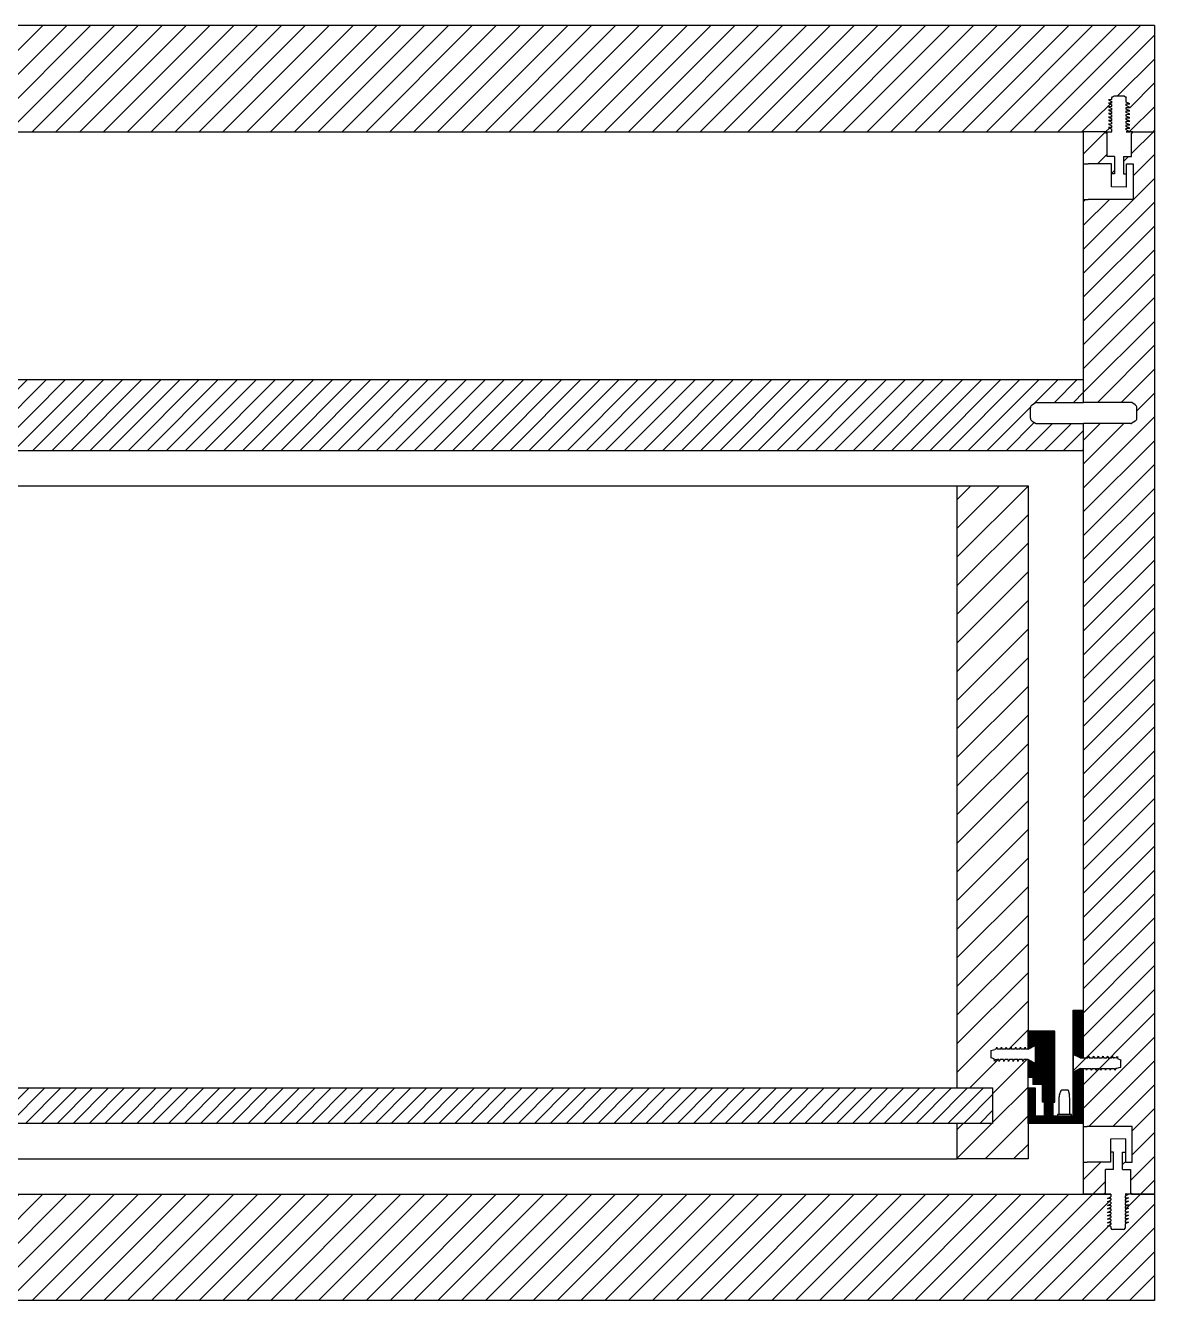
# Model space of a CAD drawing. Header units: millimetres. Extents: x 162 to 1697, y -125 to 545.
# Drawn here: x 401.35 to 433.23, y -125.15 to -89.15 of the extents above; entities that cross this region are included whole.
import ezdxf

# ---------------------------------------------------------------- set-up
doc = ezdxf.new("R2010")
doc.units = ezdxf.units.MM
doc.layers.get('0').update_dxf_attribs({"color": 255})
for name, color, linetype in [("costruzione sez cc'", 161, 'Continuous'), ('GIUNZIONI', 2, 'Continuous'), ('VITI', 2, 'Continuous')]:
    doc.layers.add(name, color=color, linetype=linetype)

msp = doc.modelspace()

# ---------------------------------------------------------------- hatches: boundary and pattern name
at = {"transparency": 33554687}
h = msp.add_hatch(dxfattribs=at)
h.set_pattern_fill('ANSI31', color=8, scale=0.15)
h.paths.add_polyline_path([(433.225, -92.151), (432.605, -92.151), (432.605, -92.181), (432.575, -92.851), (432.35, -92.851), (432.35, -93.337), (432.434, -93.337), (432.435, -93.057), (432.625, -93.057), (432.625, -93.939), (432.625, -94.065), (431.822, -94.065), (431.351, -94.065), (431.225, -94.065), (431.225, -99.792), (432.576, -99.792), (432.725, -99.892), (432.725, -100.292), (432.575, -100.392), (431.225, -100.392), (431.225, -116.951), (430.925, -116.951), (430.925, -119.951), (430.88, -119.951), (430.835, -119.951), (430.102, -119.951), (429.855, -119.951), (429.855, -119.151), (429.655, -119.151), (429.655, -120.151), (430.102, -120.151), (430.877, -120.151), (431.225, -120.151), (431.225, -120.151), (431.321, -120.238), (431.792, -120.238), (432.595, -120.238), (432.595, -120.364), (432.595, -121.246), (432.32, -121.246), (432.32, -121.451), (432.545, -121.451), (432.545, -122.121), (432.575, -122.121), (433.225, -122.151)])
edge = h.paths.add_edge_path(flags=16)
edge.add_line((432.044, -118.251), (432.05, -118.301))
edge.add_line((432.05, -118.301), (432.125, -118.301))
edge.add_line((432.125, -118.301), (432.148, -118.31))
edge.add_line((432.148, -118.31), (432.176, -118.26))
edge.add_line((432.176, -118.26), (432.18, -118.322))
edge.add_line((432.18, -118.322), (432.274, -118.357))
edge.add_line((432.274, -118.357), (432.274, -118.56))
edge.add_line((432.274, -118.56), (432.132, -118.596))
edge.add_line((432.132, -118.596), (432.131, -118.597))
edge.add_arc((432.089, -118.401), 0.2, 282.2639, 290.556)
edge.add_line((432.159, -118.589), (432.269, -118.561))
edge.add_spline(control_points=[(432.269, -118.561), (432.272, -118.56), (432.274, -118.558), (432.274, -118.556)], knot_values=[0, 0, 0, 0, 0.006886, 0.006886, 0.006886, 0.006886], degree=3, periodic=0)
edge.add_line((432.274, -118.556), (432.274, -118.37))
edge.add_spline(control_points=[(432.274, -118.37), (432.274, -118.363), (432.268, -118.355), (432.261, -118.353)], knot_values=[0, 0, 0, 0, 0.021554, 0.021554, 0.021554, 0.021554], degree=3, periodic=0)
edge.add_line((432.261, -118.353), (432.159, -118.314))
edge.add_arc((432.089, -118.501), 0.2, 69.444, 90)
edge.add_line((432.089, -118.301), (432.05, -118.301))
edge.add_line((432.05, -118.301), (431.916, -118.301))
edge.add_line((431.916, -118.301), (431.783, -118.301))
edge.add_line((431.783, -118.301), (431.649, -118.301))
edge.add_line((431.649, -118.301), (431.515, -118.301))
edge.add_line((431.515, -118.301), (431.381, -118.301))
edge.add_line((431.381, -118.301), (431.346, -118.301))
edge.add_line((431.346, -118.301), (431.375, -118.251))
edge.add_line((431.375, -118.251), (431.381, -118.301))
edge.add_line((431.381, -118.301), (431.48, -118.301))
edge.add_line((431.48, -118.301), (431.509, -118.251))
edge.add_line((431.509, -118.251), (431.515, -118.301))
edge.add_line((431.515, -118.301), (431.614, -118.301))
edge.add_line((431.614, -118.301), (431.643, -118.251))
edge.add_line((431.643, -118.251), (431.649, -118.301))
edge.add_line((431.649, -118.301), (431.748, -118.301))
edge.add_line((431.748, -118.301), (431.776, -118.251))
edge.add_line((431.776, -118.251), (431.783, -118.301))
edge.add_line((431.783, -118.301), (431.881, -118.301))
edge.add_line((431.881, -118.301), (431.91, -118.251))
edge.add_line((431.91, -118.251), (431.916, -118.301))
edge.add_line((431.916, -118.301), (432.015, -118.301))
edge.add_line((432.015, -118.301), (432.044, -118.251))
h.paths.add_polyline_path([(431.996, -118.601), (431.972, -118.651), (431.962, -118.601), (431.863, -118.601), (431.838, -118.651), (431.828, -118.601), (431.729, -118.601), (431.705, -118.651), (431.694, -118.601), (431.595, -118.601), (431.571, -118.651), (431.56, -118.601), (431.461, -118.601), (431.437, -118.651), (431.426, -118.601), (431.327, -118.601), (431.303, -118.651), (431.293, -118.601), (431.426, -118.601), (431.56, -118.601), (431.694, -118.601), (431.828, -118.601), (431.962, -118.601)], flags=16)
h = msp.add_hatch(dxfattribs=at)
h.set_pattern_fill('ANSI31', color=8, scale=0.15)
h.paths.add_polyline_path([(431.875, -92.181), (431.845, -92.181), (431.845, -92.151), (431.225, -92.151), (431.225, -93.057), (431.351, -93.057), (431.825, -93.057), (431.937, -93.057), (432.015, -93.057), (432.015, -93.337), (432.1, -93.337), (432.1, -92.851), (431.875, -92.851)])
h.paths.add_polyline_path([(431.845, -121.451), (432.07, -121.451), (432.07, -120.966), (431.985, -120.966), (431.985, -121.246), (431.907, -121.246), (431.795, -121.246), (431.321, -121.246), (431.225, -121.246), (431.225, -122.151), (431.815, -122.151), (431.815, -122.121), (431.845, -122.121), (431.845, -122.091)])
h = msp.add_hatch(dxfattribs=at)
h.set_pattern_fill('ANSI31', color=8, scale=0.12)
h.paths.add_polyline_path([(369.725, -99.945, -0.250678), (369.769, -99.862), (369.875, -99.792), (371.226, -99.792), (371.225, -99.151), (315.225, -99.151), (315.225, -99.912), (316.575, -99.912), (316.681, -99.982, -0.250678), (316.725, -100.065), (316.725, -100.358, -0.251337), (316.68, -100.441), (316.574, -100.512), (315.225, -100.512), (315.225, -101.151), (371.225, -101.151), (371.225, -100.392), (369.876, -100.392), (369.77, -100.321, -0.251337), (369.725, -100.238)])
h.paths.add_polyline_path([(429.875, -99.792), (431.225, -99.792), (431.225, -99.151), (375.225, -99.151), (375.225, -99.792), (376.575, -99.792), (376.681, -99.862, -0.250678), (376.725, -99.945), (376.725, -100.238, -0.251337), (376.68, -100.321), (376.574, -100.392), (375.225, -100.392), (375.225, -101.151), (431.225, -101.151), (431.225, -100.392), (429.876, -100.392), (429.77, -100.321, -0.251337), (429.725, -100.238), (429.725, -99.945, -0.250678), (429.769, -99.862)])
h = msp.add_hatch(dxfattribs=at)
h.set_pattern_fill('ANSI31', color=8, scale=0.18)
h.paths.add_polyline_path([(369.655, -102.151), (367.655, -102.151), (367.655, -119.151), (368.655, -119.151), (368.655, -120.151), (367.655, -120.151), (367.655, -121.151), (369.655, -121.151), (369.655, -120.651), (369.655, -118.851), (369.786, -118.851), (369.986, -118.851), (370.411, -118.851), (370.411, -117.551), (369.655, -117.551)])
edge = h.paths.add_edge_path(flags=16)
edge.add_line((368.721, -118.064), (368.606, -118.097))
edge.add_line((368.606, -118.097), (368.606, -118.283))
edge.add_spline(control_points=[(368.606, -118.283), (368.606, -118.29), (368.612, -118.298), (368.619, -118.3)], knot_values=[0, 0, 0, 0, 0.021554, 0.021554, 0.021554, 0.021554], degree=3, periodic=0)
edge.add_line((368.619, -118.3), (368.721, -118.339))
edge.add_arc((368.791, -118.151), 0.2, 249.444, 280.9611)
edge.add_line((368.829, -118.348), (368.829, -118.351))
edge.add_line((368.829, -118.351), (368.963, -118.351))
edge.add_line((368.963, -118.351), (369.097, -118.351))
edge.add_line((369.097, -118.351), (369.231, -118.351))
edge.add_line((369.231, -118.351), (369.365, -118.351))
edge.add_line((369.365, -118.351), (369.498, -118.351))
edge.add_line((369.498, -118.351), (369.655, -118.351))
edge.add_line((369.655, -118.351), (369.855, -118.451))
edge.add_line((369.855, -118.451), (369.855, -117.951))
edge.add_line((369.855, -117.951), (369.655, -118.051))
edge.add_line((369.655, -118.051), (369.587, -118.051))
edge.add_line((369.587, -118.051), (369.453, -118.051))
edge.add_line((369.453, -118.051), (369.319, -118.051))
edge.add_line((369.319, -118.051), (369.186, -118.051))
edge.add_line((369.186, -118.051), (369.052, -118.051))
edge.add_line((369.052, -118.051), (368.918, -118.051))
edge.add_line((368.918, -118.051), (368.791, -118.051))
edge.add_arc((368.791, -118.251), 0.2, 90, 91.9335)
edge.add_arc((368.791, -118.251), 0.2, 91.9335, 110.556)
h.paths.add_polyline_path([(378.795, -102.151), (376.795, -102.151), (376.795, -118.051), (376.863, -118.051), (376.874, -118.001), (376.898, -118.051), (376.997, -118.051), (377.007, -118.001), (377.032, -118.051), (377.131, -118.051), (377.141, -118.001), (377.165, -118.051), (377.264, -118.051), (377.275, -118.001), (377.299, -118.051), (377.398, -118.051), (377.409, -118.001), (377.433, -118.051), (377.532, -118.051), (377.543, -118.001), (377.567, -118.051), (377.666, -118.051), (377.676, -118.001), (377.702, -118.057), (377.844, -118.093), (377.844, -118.296), (377.751, -118.331), (377.746, -118.393), (377.718, -118.343, -0.074706), (377.659, -118.351), (377.621, -118.351), (377.614, -118.401), (377.586, -118.351), (377.487, -118.351), (377.48, -118.401), (377.452, -118.351), (377.353, -118.351), (377.347, -118.401), (377.318, -118.351), (377.219, -118.351), (377.213, -118.401), (377.184, -118.351), (377.085, -118.351), (377.079, -118.401), (377.05, -118.351), (376.952, -118.351), (376.945, -118.401), (376.917, -118.351), (376.795, -118.351), (376.795, -120.651), (376.795, -121.151), (378.795, -121.151), (378.795, -120.151), (377.795, -120.151), (377.795, -119.151), (378.795, -119.151)])
h.paths.add_polyline_path([(429.655, -102.151), (427.655, -102.151), (427.655, -119.151), (428.655, -119.151), (428.655, -120.151), (427.655, -120.151), (427.655, -121.151), (429.655, -121.151), (429.655, -120.151), (429.655, -118.351), (429.533, -118.351), (429.505, -118.401), (429.498, -118.351), (429.4, -118.351), (429.371, -118.401), (429.365, -118.351), (429.266, -118.351), (429.237, -118.401), (429.231, -118.351), (429.132, -118.351), (429.103, -118.401), (429.097, -118.351), (428.998, -118.351), (428.97, -118.401), (428.963, -118.351), (428.864, -118.351), (428.836, -118.401), (428.829, -118.351), (428.727, -118.351), (428.704, -118.393), (428.699, -118.331), (428.606, -118.296), (428.606, -118.097), (428.721, -118.064, -0.036197), (428.748, -118.056, -0.16245), (428.874, -118.07), (428.907, -118.001), (428.918, -118.051), (429.017, -118.051), (429.041, -118.001), (429.052, -118.051), (429.151, -118.051), (429.175, -118.001), (429.186, -118.051), (429.285, -118.051), (429.309, -118.001), (429.319, -118.051), (429.418, -118.051), (429.443, -118.001), (429.453, -118.051), (429.552, -118.051), (429.576, -118.001), (429.587, -118.051), (429.655, -118.051), (429.655, -117.551)])
h.paths.add_polyline_path([(318.795, -102.151), (316.795, -102.151), (316.795, -118.051), (316.863, -118.051), (316.874, -118.001), (316.898, -118.051), (316.997, -118.051), (317.007, -118.001), (317.032, -118.051), (317.131, -118.051), (317.141, -118.001), (317.165, -118.051), (317.264, -118.051), (317.275, -118.001), (317.299, -118.051), (317.398, -118.051), (317.409, -118.001), (317.433, -118.051), (317.532, -118.051), (317.543, -118.001), (317.567, -118.051), (317.666, -118.051), (317.676, -118.001), (317.702, -118.057), (317.844, -118.093), (317.844, -118.296), (317.751, -118.331), (317.746, -118.393), (317.718, -118.343, -0.074706), (317.659, -118.351), (317.621, -118.351), (317.614, -118.401), (317.586, -118.351), (317.487, -118.351), (317.48, -118.401), (317.452, -118.351), (317.353, -118.351), (317.347, -118.401), (317.318, -118.351), (317.219, -118.351), (317.213, -118.401), (317.184, -118.351), (317.085, -118.351), (317.079, -118.401), (317.05, -118.351), (316.952, -118.351), (316.945, -118.401), (316.917, -118.351), (316.795, -118.351), (316.795, -120.151), (316.795, -121.151), (318.795, -121.151), (318.795, -120.151), (317.795, -120.151), (317.795, -119.151), (318.795, -119.151)])
h = msp.add_hatch(dxfattribs=at)
h.set_pattern_fill('ANSI31', color=40, scale=0.005)
h.set_pattern_definition([(45, (0.099805, -191.819565), (-0.01122532015, 0.01122532015), [])])
h.paths.add_polyline_path([(429.655, -117.551), (430.411, -117.551), (430.411, -118.851), (429.986, -118.851), (429.786, -118.851), (429.655, -118.851), (429.655, -118.351), (429.855, -118.451), (429.855, -117.951), (429.655, -118.051)])
h.paths.add_polyline_path([(429.786, -118.851), (429.986, -118.851), (430.411, -118.851), (430.411, -119.551), (430.361, -119.551), (430.361, -119.151), (430.111, -119.151), (430.111, -119.551), (430.061, -119.551), (430.061, -119.051), (429.786, -119.051)], flags=17)
h.paths.add_polyline_path([(429.655, -119.151), (429.855, -119.151), (429.855, -119.951), (430.102, -119.951), (430.877, -119.951), (430.925, -119.951), (430.925, -118.701), (431.125, -118.601), (431.225, -118.601), (431.225, -120.151), (430.877, -120.151), (430.102, -120.151), (429.655, -120.151)])
h.paths.add_polyline_path([(430.236, -119.151), (430.361, -119.151), (430.361, -119.551), (430.361, -119.951), (430.236, -119.951)], flags=17)
h.paths.add_polyline_path([(430.111, -119.151), (430.236, -119.151), (430.236, -119.951), (430.111, -119.951)], flags=17)
h.paths.add_polyline_path([(430.925, -116.951), (431.225, -116.951), (431.225, -118.301), (431.125, -118.301), (430.925, -118.201)])
h = msp.add_hatch(dxfattribs=at)
h.set_pattern_fill('ANSI31', color=8, scale=0.15)
edge = h.paths.add_edge_path()
edge.add_line((433.225, -122.151), (432.498, -122.151))
edge.add_line((432.498, -122.151), (432.395, -122.202))
edge.add_line((432.395, -122.202), (432.395, -122.25))
edge.add_line((432.395, -122.25), (432.495, -122.251))
edge.add_line((432.495, -122.251), (432.395, -122.3))
edge.add_line((432.395, -122.3), (432.395, -122.348))
edge.add_line((432.395, -122.348), (432.495, -122.349))
edge.add_line((432.495, -122.349), (432.395, -122.398))
edge.add_line((432.395, -122.398), (432.395, -122.446))
edge.add_line((432.395, -122.446), (432.495, -122.448))
edge.add_line((432.495, -122.448), (432.395, -122.496))
edge.add_line((432.395, -122.496), (432.395, -122.544))
edge.add_line((432.395, -122.544), (432.495, -122.546))
edge.add_line((432.495, -122.546), (432.395, -122.594))
edge.add_line((432.395, -122.594), (432.395, -122.642))
edge.add_line((432.395, -122.642), (432.495, -122.644))
edge.add_line((432.495, -122.644), (432.395, -122.692))
edge.add_line((432.395, -122.692), (432.395, -122.74))
edge.add_line((432.395, -122.74), (432.495, -122.742))
edge.add_line((432.495, -122.742), (432.395, -122.79))
edge.add_line((432.395, -122.79), (432.395, -122.838))
edge.add_line((432.395, -122.838), (432.495, -122.84))
edge.add_line((432.495, -122.84), (432.395, -122.889))
edge.add_line((432.395, -122.889), (432.395, -122.937))
edge.add_line((432.395, -122.937), (432.495, -122.938))
edge.add_line((432.495, -122.938), (432.395, -122.987))
edge.add_line((432.395, -122.987), (432.395, -123.129))
edge.add_spline(control_points=[(432.395, -123.105), (432.395, -123.128), (432.368, -123.151), (432.345, -123.151)], knot_values=[0, 0, 0, 0, 0.068355, 0.068355, 0.068355, 0.068355], degree=3, periodic=0)
edge.add_line((432.345, -123.151), (432.019, -123.151))
edge.add_spline(control_points=[(432.045, -123.151), (432.022, -123.151), (431.995, -123.128), (431.995, -123.105)], knot_values=[0, 0, 0, 0, 0.068355, 0.068355, 0.068355, 0.068355], degree=3, periodic=0)
edge.add_line((431.971, -123.058), (431.895, -123.055))
edge.add_line((431.895, -123.055), (431.995, -123.008))
edge.add_line((431.995, -123.008), (431.995, -122.96))
edge.add_line((431.995, -122.96), (431.895, -122.957))
edge.add_line((431.895, -122.957), (431.995, -122.91))
edge.add_line((431.995, -122.91), (431.995, -122.862))
edge.add_line((431.995, -122.862), (431.895, -122.859))
edge.add_line((431.895, -122.859), (431.995, -122.812))
edge.add_line((431.995, -122.812), (431.995, -122.764))
edge.add_line((431.995, -122.764), (431.895, -122.761))
edge.add_line((431.895, -122.761), (431.995, -122.714))
edge.add_line((431.995, -122.714), (431.995, -122.666))
edge.add_line((431.995, -122.666), (431.895, -122.663))
edge.add_line((431.895, -122.663), (431.995, -122.615))
edge.add_line((431.995, -122.615), (431.995, -122.567))
edge.add_line((431.995, -122.567), (431.895, -122.565))
edge.add_line((431.895, -122.565), (431.995, -122.517))
edge.add_line((431.995, -122.517), (431.995, -122.469))
edge.add_line((431.995, -122.469), (431.895, -122.467))
edge.add_line((431.895, -122.467), (431.995, -122.419))
edge.add_line((431.995, -122.419), (431.995, -122.371))
edge.add_line((431.995, -122.371), (431.895, -122.368))
edge.add_line((431.895, -122.368), (431.995, -122.321))
edge.add_line((431.995, -122.321), (431.995, -122.273))
edge.add_line((431.995, -122.273), (431.895, -122.27))
edge.add_line((431.895, -122.27), (431.995, -122.223))
edge.add_line((431.995, -122.223), (431.995, -122.151))
edge.add_line((431.995, -122.151), (431.815, -122.151))
edge.add_line((431.815, -122.151), (431.225, -122.151))
edge.add_line((431.225, -122.151), (374.62, -122.151))
edge.add_line((374.62, -122.151), (374.59, -122.151))
edge.add_line((374.59, -122.151), (374.44, -122.151))
edge.add_line((374.44, -122.151), (374.44, -122.223))
edge.add_line((374.44, -122.223), (374.54, -122.27))
edge.add_line((374.54, -122.27), (374.44, -122.273))
edge.add_line((374.44, -122.273), (374.44, -122.321))
edge.add_line((374.44, -122.321), (374.54, -122.368))
edge.add_line((374.54, -122.368), (374.44, -122.371))
edge.add_line((374.44, -122.371), (374.44, -122.419))
edge.add_line((374.44, -122.419), (374.54, -122.467))
edge.add_line((374.54, -122.467), (374.44, -122.469))
edge.add_line((374.44, -122.469), (374.44, -122.517))
edge.add_line((374.44, -122.517), (374.54, -122.565))
edge.add_line((374.54, -122.565), (374.44, -122.567))
edge.add_line((374.44, -122.567), (374.44, -122.615))
edge.add_line((374.44, -122.615), (374.54, -122.663))
edge.add_line((374.54, -122.663), (374.44, -122.666))
edge.add_line((374.44, -122.666), (374.44, -122.714))
edge.add_line((374.44, -122.714), (374.54, -122.761))
edge.add_line((374.54, -122.761), (374.44, -122.764))
edge.add_line((374.44, -122.764), (374.44, -122.812))
edge.add_line((374.44, -122.812), (374.54, -122.859))
edge.add_line((374.54, -122.859), (374.44, -122.862))
edge.add_line((374.44, -122.862), (374.44, -122.91))
edge.add_line((374.44, -122.91), (374.54, -122.957))
edge.add_line((374.54, -122.957), (374.44, -122.96))
edge.add_line((374.44, -122.96), (374.44, -123.008))
edge.add_line((374.44, -123.008), (374.54, -123.055))
edge.add_line((374.54, -123.055), (374.44, -123.058))
edge.add_line((374.44, -123.058), (374.44, -123.129))
edge.add_spline(control_points=[(374.44, -123.105), (374.44, -123.128), (374.413, -123.151), (374.39, -123.151)], knot_values=[0, 0, 0, 0, 0.068355, 0.068355, 0.068355, 0.068355], degree=3, periodic=0)
edge.add_line((374.39, -123.151), (374.064, -123.151))
edge.add_spline(control_points=[(374.09, -123.151), (374.067, -123.151), (374.04, -123.128), (374.04, -123.105)], knot_values=[0, 0, 0, 0, 0.068355, 0.068355, 0.068355, 0.068355], degree=3, periodic=0)
edge.add_line((374.04, -123.105), (374.04, -122.987))
edge.add_line((374.04, -122.987), (373.94, -122.938))
edge.add_line((373.94, -122.938), (374.04, -122.937))
edge.add_line((374.04, -122.937), (374.04, -122.889))
edge.add_line((374.04, -122.889), (373.94, -122.84))
edge.add_line((373.94, -122.84), (374.04, -122.838))
edge.add_line((374.04, -122.838), (374.04, -122.79))
edge.add_line((374.04, -122.79), (373.94, -122.742))
edge.add_line((373.94, -122.742), (374.04, -122.74))
edge.add_line((374.04, -122.74), (374.04, -122.692))
edge.add_line((374.04, -122.692), (373.94, -122.644))
edge.add_line((373.94, -122.644), (374.04, -122.642))
edge.add_line((374.04, -122.642), (374.04, -122.594))
edge.add_line((374.04, -122.594), (373.94, -122.546))
edge.add_line((373.94, -122.546), (374.04, -122.544))
edge.add_line((374.04, -122.544), (374.04, -122.496))
edge.add_line((374.04, -122.496), (373.94, -122.448))
edge.add_line((373.94, -122.448), (374.04, -122.446))
edge.add_line((374.04, -122.446), (374.04, -122.398))
edge.add_line((374.04, -122.398), (373.94, -122.349))
edge.add_line((373.94, -122.349), (374.04, -122.348))
edge.add_line((374.04, -122.348), (374.04, -122.3))
edge.add_line((374.04, -122.3), (373.94, -122.251))
edge.add_line((373.94, -122.251), (374.04, -122.25))
edge.add_line((374.04, -122.25), (374.04, -122.202))
edge.add_line((374.04, -122.202), (373.937, -122.151))
edge.add_line((373.937, -122.151), (373.86, -122.151))
edge.add_line((373.86, -122.151), (372.528, -122.151))
edge.add_line((372.528, -122.151), (372.425, -122.202))
edge.add_line((372.425, -122.202), (372.425, -122.25))
edge.add_line((372.425, -122.25), (372.525, -122.251))
edge.add_line((372.525, -122.251), (372.425, -122.3))
edge.add_line((372.425, -122.3), (372.425, -122.348))
edge.add_line((372.425, -122.348), (372.525, -122.349))
edge.add_line((372.525, -122.349), (372.425, -122.398))
edge.add_line((372.425, -122.398), (372.425, -122.446))
edge.add_line((372.425, -122.446), (372.525, -122.448))
edge.add_line((372.525, -122.448), (372.425, -122.496))
edge.add_line((372.425, -122.496), (372.425, -122.544))
edge.add_line((372.425, -122.544), (372.525, -122.546))
edge.add_line((372.525, -122.546), (372.425, -122.594))
edge.add_line((372.425, -122.594), (372.425, -122.642))
edge.add_line((372.425, -122.642), (372.525, -122.644))
edge.add_line((372.525, -122.644), (372.425, -122.692))
edge.add_line((372.425, -122.692), (372.425, -122.74))
edge.add_line((372.425, -122.74), (372.525, -122.742))
edge.add_line((372.525, -122.742), (372.425, -122.79))
edge.add_line((372.425, -122.79), (372.425, -122.838))
edge.add_line((372.425, -122.838), (372.525, -122.84))
edge.add_line((372.525, -122.84), (372.425, -122.889))
edge.add_line((372.425, -122.889), (372.425, -122.937))
edge.add_line((372.425, -122.937), (372.525, -122.938))
edge.add_line((372.525, -122.938), (372.425, -122.987))
edge.add_line((372.425, -122.987), (372.425, -123.129))
edge.add_spline(control_points=[(372.425, -123.105), (372.425, -123.128), (372.398, -123.151), (372.375, -123.151)], knot_values=[0, 0, 0, 0, 0.068355, 0.068355, 0.068355, 0.068355], degree=3, periodic=0)
edge.add_line((372.375, -123.151), (372.049, -123.151))
edge.add_spline(control_points=[(372.075, -123.151), (372.052, -123.151), (372.025, -123.128), (372.025, -123.105)], knot_values=[0, 0, 0, 0, 0.068355, 0.068355, 0.068355, 0.068355], degree=3, periodic=0)
edge.add_line((372.001, -123.058), (371.925, -123.055))
edge.add_line((371.925, -123.055), (372.025, -123.008))
edge.add_line((372.025, -123.008), (372.025, -122.96))
edge.add_line((372.025, -122.96), (371.925, -122.957))
edge.add_line((371.925, -122.957), (372.025, -122.91))
edge.add_line((372.025, -122.91), (372.025, -122.862))
edge.add_line((372.025, -122.862), (371.925, -122.859))
edge.add_line((371.925, -122.859), (372.025, -122.812))
edge.add_line((372.025, -122.812), (372.025, -122.764))
edge.add_line((372.025, -122.764), (371.925, -122.761))
edge.add_line((371.925, -122.761), (372.025, -122.714))
edge.add_line((372.025, -122.714), (372.025, -122.666))
edge.add_line((372.025, -122.666), (371.925, -122.663))
edge.add_line((371.925, -122.663), (372.025, -122.615))
edge.add_line((372.025, -122.615), (372.025, -122.567))
edge.add_line((372.025, -122.567), (371.925, -122.565))
edge.add_line((371.925, -122.565), (372.025, -122.517))
edge.add_line((372.025, -122.517), (372.025, -122.469))
edge.add_line((372.025, -122.469), (371.925, -122.467))
edge.add_line((371.925, -122.467), (372.025, -122.419))
edge.add_line((372.025, -122.419), (372.025, -122.371))
edge.add_line((372.025, -122.371), (371.925, -122.368))
edge.add_line((371.925, -122.368), (372.025, -122.321))
edge.add_line((372.025, -122.321), (372.025, -122.273))
edge.add_line((372.025, -122.273), (371.925, -122.27))
edge.add_line((371.925, -122.27), (372.025, -122.223))
edge.add_line((372.025, -122.223), (372.025, -122.151))
edge.add_line((372.025, -122.151), (371.845, -122.151))
edge.add_line((371.845, -122.151), (314.605, -122.151))
edge.add_line((314.605, -122.151), (314.425, -122.151))
edge.add_line((314.425, -122.151), (314.425, -122.223))
edge.add_line((314.425, -122.223), (314.525, -122.27))
edge.add_line((314.525, -122.27), (314.425, -122.273))
edge.add_line((314.425, -122.273), (314.425, -122.321))
edge.add_line((314.425, -122.321), (314.525, -122.368))
edge.add_line((314.525, -122.368), (314.425, -122.371))
edge.add_line((314.425, -122.371), (314.425, -122.419))
edge.add_line((314.425, -122.419), (314.525, -122.467))
edge.add_line((314.525, -122.467), (314.425, -122.469))
edge.add_line((314.425, -122.469), (314.425, -122.517))
edge.add_line((314.425, -122.517), (314.525, -122.565))
edge.add_line((314.525, -122.565), (314.425, -122.567))
edge.add_line((314.425, -122.567), (314.425, -122.615))
edge.add_line((314.425, -122.615), (314.525, -122.663))
edge.add_line((314.525, -122.663), (314.425, -122.666))
edge.add_line((314.425, -122.666), (314.425, -122.714))
edge.add_line((314.425, -122.714), (314.525, -122.761))
edge.add_line((314.525, -122.761), (314.425, -122.764))
edge.add_line((314.425, -122.764), (314.425, -122.812))
edge.add_line((314.425, -122.812), (314.525, -122.859))
edge.add_line((314.525, -122.859), (314.425, -122.862))
edge.add_line((314.425, -122.862), (314.425, -122.91))
edge.add_line((314.425, -122.91), (314.525, -122.957))
edge.add_line((314.525, -122.957), (314.425, -122.96))
edge.add_line((314.425, -122.96), (314.425, -123.008))
edge.add_line((314.425, -123.008), (314.525, -123.055))
edge.add_line((314.525, -123.055), (314.425, -123.058))
edge.add_line((314.425, -123.058), (314.425, -123.129))
edge.add_spline(control_points=[(314.425, -123.105), (314.425, -123.128), (314.398, -123.151), (314.375, -123.151)], knot_values=[0, 0, 0, 0, 0.068355, 0.068355, 0.068355, 0.068355], degree=3, periodic=0)
edge.add_line((314.375, -123.151), (314.049, -123.151))
edge.add_spline(control_points=[(314.075, -123.151), (314.052, -123.151), (314.025, -123.128), (314.025, -123.105)], knot_values=[0, 0, 0, 0, 0.068355, 0.068355, 0.068355, 0.068355], degree=3, periodic=0)
edge.add_line((314.025, -123.105), (314.025, -122.987))
edge.add_line((314.025, -122.987), (313.925, -122.938))
edge.add_line((313.925, -122.938), (314.025, -122.937))
edge.add_line((314.025, -122.937), (314.025, -122.889))
edge.add_line((314.025, -122.889), (313.925, -122.84))
edge.add_line((313.925, -122.84), (314.025, -122.838))
edge.add_line((314.025, -122.838), (314.025, -122.79))
edge.add_line((314.025, -122.79), (313.925, -122.742))
edge.add_line((313.925, -122.742), (314.025, -122.74))
edge.add_line((314.025, -122.74), (314.025, -122.692))
edge.add_line((314.025, -122.692), (313.925, -122.644))
edge.add_line((313.925, -122.644), (314.025, -122.642))
edge.add_line((314.025, -122.642), (314.025, -122.594))
edge.add_line((314.025, -122.594), (313.925, -122.546))
edge.add_line((313.925, -122.546), (314.025, -122.544))
edge.add_line((314.025, -122.544), (314.025, -122.496))
edge.add_line((314.025, -122.496), (313.925, -122.448))
edge.add_line((313.925, -122.448), (314.025, -122.446))
edge.add_line((314.025, -122.446), (314.025, -122.398))
edge.add_line((314.025, -122.398), (313.925, -122.349))
edge.add_line((313.925, -122.349), (314.025, -122.348))
edge.add_line((314.025, -122.348), (314.025, -122.3))
edge.add_line((314.025, -122.3), (313.925, -122.251))
edge.add_line((313.925, -122.251), (314.025, -122.25))
edge.add_line((314.025, -122.25), (314.025, -122.202))
edge.add_line((314.025, -122.202), (313.922, -122.151))
edge.add_line((313.922, -122.151), (313.845, -122.151))
edge.add_line((313.845, -122.151), (313.225, -122.151))
edge.add_line((313.225, -122.151), (313.225, -125.151))
edge.add_line((313.225, -125.151), (433.225, -125.151))
edge.add_line((433.225, -125.151), (433.225, -122.151))
at = {"layer": "costruzione sez cc'", "transparency": 33554687}
h = msp.add_hatch(dxfattribs=at)
h.set_pattern_fill('ANSI31', color=8, scale=0.1)
h.set_pattern_definition([(45, (2.30176, -192.31956), (-0.2245064, 0.2245064), [])])
h.paths.add_polyline_path([(428.655, -120.151), (428.655, -119.151), (427.655, -119.151), (377.795, -119.151), (377.795, -120.151), (378.795, -120.151)])

# ---------------------------------------------------------------- linework, layer by layer
for p, q in [((433.225, -89.151), (313.225, -89.151)), ((433.225, -89.151), (433.225, -125.151)), ((433.225, -89.151), (433.225, -92.151)), ((375.225, -92.151), (431.225, -92.151)), ((431.225, -99.792), (431.225, -92.151)), ((431.845, -92.151), (431.225, -92.151)), ((432.605, -92.151), (433.225, -92.151)), ((375.225, -99.151), (431.225, -99.151)), ((431.225, -118.301), (431.225, -100.392)), ((375.225, -101.151), (431.225, -101.151)), ((427.655, -119.151), (427.655, -102.151)), ((427.655, -102.151), (429.655, -102.151)), ((429.655, -102.151), (429.655, -118.051)), ((430.925, -119.951), (430.925, -116.951)), ((430.925, -116.951), (431.225, -116.951)), ((430.411, -117.551), (429.655, -117.551)), ((429.655, -118.051), (429.655, -117.551)), ((429.655, -118.051), (429.655, -117.551)), ((430.411, -119.551), (430.411, -117.551)), ((429.655, -118.851), (429.655, -118.351)), ((429.655, -120.151), (429.655, -118.351)), ((431.225, -122.151), (431.225, -118.601)), ((377.795, -119.151), (427.655, -119.151)), ((427.655, -119.151), (428.655, -119.151)), ((428.655, -119.151), (428.655, -120.151)), ((429.786, -118.851), (429.655, -118.851)), ((429.655, -120.151), (429.655, -119.151)), ((429.655, -119.151), (429.855, -119.151)), ((429.786, -118.851), (429.786, -119.051)), ((429.986, -118.851), (429.786, -118.851)), ((430.061, -119.051), (429.786, -119.051)), ((429.855, -119.151), (429.855, -119.951)), ((429.986, -118.851), (430.411, -118.851)), ((430.061, -119.551), (430.061, -119.051)), ((430.361, -119.151), (430.111, -119.151)), ((430.111, -119.151), (430.111, -119.951)), ((430.236, -119.151), (430.236, -119.951)), ((430.361, -119.951), (430.361, -119.151)), ((430.535, -119.472), (430.535, -119.398)), ((430.535, -119.605), (430.535, -119.472)), ((430.544, -119.339), (430.586, -119.226)), ((430.789, -119.213), (430.603, -119.213)), ((430.822, -119.328), (430.794, -119.218)), ((430.835, -119.49), (430.83, -119.356)), ((430.835, -119.624), (430.835, -119.49)), ((430.111, -119.551), (430.061, -119.551)), ((430.361, -119.551), (430.411, -119.551)), ((430.535, -119.739), (430.535, -119.605)), ((430.535, -119.873), (430.535, -119.739)), ((430.535, -119.901), (430.535, -119.873)), ((430.835, -119.758), (430.835, -119.624)), ((430.835, -119.892), (430.835, -119.758)), ((428.655, -120.151), (378.795, -120.151)), ((427.655, -121.151), (427.655, -120.151)), ((429.655, -120.151), (429.655, -121.151)), ((431.225, -120.151), (429.655, -120.151)), ((430.102, -120.151), (429.655, -120.151)), ((430.102, -119.951), (429.855, -119.951)), ((430.877, -119.951), (430.102, -119.951)), ((430.877, -120.151), (430.102, -120.151)), ((430.111, -119.951), (430.361, -119.951)), ((430.88, -119.901), (430.489, -119.901)), ((430.489, -119.901), (430.489, -119.951)), ((430.835, -119.892), (430.835, -119.901)), ((430.925, -119.951), (430.835, -119.951)), ((430.877, -119.951), (430.925, -119.951)), ((431.225, -120.151), (430.877, -120.151)), ((430.88, -119.951), (430.88, -119.901)), ((429.655, -121.151), (427.655, -121.151)), ((374.62, -122.151), (431.995, -122.151)), ((431.815, -122.151), (431.225, -122.151)), ((433.225, -122.151), (432.575, -122.151)), ((432.575, -122.151), (433.225, -122.151)), ((433.225, -125.151), (313.225, -125.151))]:
    msp.add_line(p, q)
at = {"color": 8, "linetype": 'Continuous', "transparency": 33554687}
for p, q in [((398.844, -92.151), (401.844, -89.151)), ((399.518, -92.151), (402.518, -89.151)), ((400.191, -92.151), (403.191, -89.151)), ((400.865, -92.151), (403.865, -89.151)), ((401.538, -92.151), (404.538, -89.151)), ((402.212, -92.151), (405.212, -89.151)), ((402.885, -92.151), (405.885, -89.151)), ((403.559, -92.151), (406.559, -89.151)), ((404.232, -92.151), (407.232, -89.151)), ((404.906, -92.151), (407.906, -89.151)), ((405.579, -92.151), (408.579, -89.151)), ((406.253, -92.151), (409.253, -89.151)), ((406.926, -92.151), (409.926, -89.151)), ((407.6, -92.151), (410.6, -89.151)), ((408.273, -92.151), (411.273, -89.151)), ((408.947, -92.151), (411.947, -89.151)), ((409.62, -92.151), (412.62, -89.151)), ((410.294, -92.151), (413.294, -89.151)), ((410.967, -92.151), (413.967, -89.151)), ((411.641, -92.151), (414.641, -89.151)), ((412.314, -92.151), (415.314, -89.151)), ((412.988, -92.151), (415.988, -89.151)), ((413.661, -92.151), (416.661, -89.151)), ((414.335, -92.151), (417.335, -89.151)), ((415.009, -92.151), (418.009, -89.151)), ((415.682, -92.151), (418.682, -89.151)), ((416.356, -92.151), (419.356, -89.151)), ((417.029, -92.151), (420.029, -89.151)), ((417.703, -92.151), (420.703, -89.151)), ((418.376, -92.151), (421.376, -89.151)), ((419.05, -92.151), (422.05, -89.151)), ((419.723, -92.151), (422.723, -89.151)), ((420.397, -92.151), (423.397, -89.151)), ((421.07, -92.151), (424.07, -89.151)), ((421.744, -92.151), (424.744, -89.151)), ((422.417, -92.151), (425.417, -89.151)), ((423.091, -92.151), (426.091, -89.151)), ((423.764, -92.151), (426.764, -89.151)), ((424.438, -92.151), (427.438, -89.151)), ((425.111, -92.151), (428.111, -89.151)), ((425.785, -92.151), (428.785, -89.151)), ((426.458, -92.151), (429.458, -89.151)), ((427.132, -92.151), (430.132, -89.151)), ((427.805, -92.151), (430.805, -89.151)), ((428.479, -92.151), (431.479, -89.151)), ((429.152, -92.151), (432.152, -89.151)), ((429.826, -92.151), (432.826, -89.151)), ((430.499, -92.151), (433.225, -89.426)), ((432.173, -91.151), (433.225, -90.099)), ((432.525, -91.473), (433.225, -90.773)), ((431.173, -92.151), (431.975, -91.369)), ((431.98, -91.344), (432.025, -91.299)), ((432.425, -91.573), (432.436, -91.562)), ((432.523, -92.149), (433.225, -91.446)), ((431.846, -92.151), (431.952, -92.046)), ((433.194, -92.151), (433.225, -92.12))]:
    msp.add_line(p, q, dxfattribs=at)
for centre, start, end in [((430.735, -119.398), 162.9104, 180), ((430.635, -119.398), 12.2639, 20.556)]:
    msp.add_arc(centre, 0.2, start, end)
for points in [[(430.586, -119.226), (430.589, -119.219), (430.596, -119.213), (430.603, -119.213)], [(430.794, -119.218), (430.794, -119.215), (430.792, -119.213), (430.789, -119.213)]]:
    msp.add_open_spline(points, degree=3)
at = {"layer": 'GIUNZIONI'}
for p, q in [((432.1, -92.851), (432.1, -93.337)), ((432.35, -92.851), (432.35, -93.337)), ((431.225, -93.057), (431.351, -93.057)), ((431.825, -93.057), (431.351, -93.057)), ((431.937, -93.057), (431.825, -93.057)), ((432.015, -93.057), (431.937, -93.057)), ((432.015, -93.711), (432.015, -93.057)), ((432.433, -93.713), (432.435, -93.057)), ((432.435, -93.057), (432.625, -93.057)), ((432.625, -93.057), (432.625, -93.939)), ((432.1, -93.337), (432.015, -93.337)), ((432.35, -93.337), (432.434, -93.337)), ((432.433, -93.713), (432.015, -93.711)), ((432.625, -93.939), (432.625, -94.065)), ((431.225, -94.065), (431.351, -94.065)), ((431.822, -94.065), (431.351, -94.065)), ((432.625, -94.065), (431.822, -94.065)), ((378.795, -102.151), (427.655, -102.151)), ((431.225, -120.238), (431.321, -120.238)), ((431.792, -120.238), (431.321, -120.238)), ((432.595, -120.238), (431.792, -120.238)), ((432.595, -120.364), (432.595, -120.238)), ((432.403, -120.59), (431.985, -120.592)), ((431.985, -120.592), (431.985, -121.246)), ((432.403, -120.59), (432.405, -121.246)), ((432.595, -121.246), (432.595, -120.364)), ((378.795, -121.151), (427.655, -121.151)), ((431.225, -121.246), (431.321, -121.246)), ((431.795, -121.246), (431.321, -121.246)), ((431.907, -121.246), (431.795, -121.246)), ((431.985, -121.246), (431.907, -121.246)), ((432.07, -120.966), (431.985, -120.966)), ((432.07, -121.451), (432.07, -120.966)), ((432.32, -121.451), (432.32, -120.966)), ((432.32, -120.966), (432.404, -120.966)), ((432.405, -121.246), (432.595, -121.246)), ((432.575, -122.151), (432.395, -122.151))]:
    msp.add_line(p, q, dxfattribs=at)
at = {"layer": 'VITI'}
for p, q in [((432.025, -91.245), (431.925, -91.247)), ((431.925, -91.247), (432.025, -91.295)), ((432.025, -91.343), (431.925, -91.346)), ((431.925, -91.346), (432.025, -91.393)), ((432.025, -91.245), (432.025, -91.198)), ((432.025, -91.343), (432.025, -91.295)), ((432.025, -91.441), (432.025, -91.393)), ((432.375, -91.151), (432.075, -91.151)), ((432.425, -91.316), (432.425, -91.198)), ((432.525, -91.365), (432.425, -91.316)), ((432.425, -91.366), (432.525, -91.365)), ((432.425, -91.414), (432.425, -91.366)), ((432.525, -91.463), (432.425, -91.414)), ((432.025, -91.441), (431.925, -91.444)), ((431.925, -91.444), (432.025, -91.491)), ((432.025, -91.539), (431.925, -91.542)), ((431.925, -91.542), (432.025, -91.589)), ((432.025, -91.637), (431.925, -91.64)), ((431.925, -91.64), (432.025, -91.687)), ((432.025, -91.735), (431.925, -91.738)), ((431.925, -91.738), (432.025, -91.786)), ((432.025, -91.539), (432.025, -91.491)), ((432.025, -91.637), (432.025, -91.589)), ((432.025, -91.735), (432.025, -91.687)), ((432.025, -91.834), (432.025, -91.786)), ((432.425, -91.464), (432.525, -91.463)), ((432.425, -91.512), (432.425, -91.464)), ((432.525, -91.561), (432.425, -91.512)), ((432.425, -91.563), (432.525, -91.561)), ((432.425, -91.611), (432.425, -91.563)), ((432.525, -91.659), (432.425, -91.611)), ((432.425, -91.661), (432.525, -91.659)), ((432.425, -91.709), (432.425, -91.661)), ((432.525, -91.757), (432.425, -91.709)), ((432.425, -91.759), (432.525, -91.757)), ((432.425, -91.807), (432.425, -91.759)), ((431.845, -92.151), (432.025, -92.151)), ((431.845, -92.151), (431.845, -92.181)), ((432.025, -91.834), (431.925, -91.836)), ((431.925, -91.836), (432.025, -91.884)), ((432.025, -91.932), (431.925, -91.934)), ((431.925, -91.934), (432.025, -91.982)), ((432.025, -92.03), (431.925, -92.033)), ((431.925, -92.033), (432.025, -92.08)), ((432.025, -91.932), (432.025, -91.884)), ((432.025, -92.03), (432.025, -91.982)), ((432.025, -92.151), (432.025, -92.08)), ((432.525, -91.855), (432.425, -91.807)), ((432.425, -91.857), (432.525, -91.855)), ((432.425, -91.905), (432.425, -91.857)), ((432.525, -91.953), (432.425, -91.905)), ((432.425, -91.955), (432.525, -91.953)), ((432.425, -92.003), (432.425, -91.955)), ((432.525, -92.052), (432.425, -92.003)), ((432.425, -92.053), (432.525, -92.052)), ((432.425, -92.101), (432.425, -92.053)), ((432.525, -92.15), (432.425, -92.101)), ((432.425, -92.151), (432.525, -92.15)), ((432.605, -92.151), (432.425, -92.151)), ((432.605, -92.181), (432.605, -92.151)), ((431.845, -92.181), (431.875, -92.181)), ((431.875, -92.181), (431.875, -92.851)), ((431.875, -92.181), (431.875, -92.211)), ((432.575, -92.851), (432.575, -92.181)), ((432.575, -92.181), (432.605, -92.181)), ((432.1, -92.851), (431.875, -92.851)), ((432.35, -92.851), (432.575, -92.851)), ((429.725, -100.238), (429.725, -99.945)), ((429.769, -99.862), (429.862, -99.8)), ((429.89, -99.792), (431.225, -99.792)), ((432.56, -99.792), (431.226, -99.792)), ((432.681, -99.862), (432.588, -99.8)), ((432.725, -100.238), (432.725, -99.945)), ((429.77, -100.321), (429.863, -100.383)), ((429.891, -100.392), (431.225, -100.392)), ((432.56, -100.392), (431.225, -100.392)), ((432.681, -100.321), (432.587, -100.383)), ((428.606, -118.097), (428.721, -118.064)), ((428.748, -118.056), (428.774, -118.001)), ((428.774, -118.001), (428.784, -118.051)), ((428.883, -118.051), (428.791, -118.051)), ((428.883, -118.051), (428.907, -118.001)), ((428.907, -118.001), (428.918, -118.051)), ((429.017, -118.051), (428.918, -118.051)), ((429.017, -118.051), (429.041, -118.001)), ((429.041, -118.001), (429.052, -118.051)), ((429.151, -118.051), (429.052, -118.051)), ((429.151, -118.051), (429.175, -118.001)), ((429.175, -118.001), (429.186, -118.051)), ((429.285, -118.051), (429.186, -118.051)), ((429.285, -118.051), (429.309, -118.001)), ((429.309, -118.001), (429.319, -118.051)), ((429.418, -118.051), (429.319, -118.051)), ((429.418, -118.051), (429.443, -118.001)), ((429.443, -118.001), (429.453, -118.051)), ((429.552, -118.051), (429.453, -118.051)), ((429.552, -118.051), (429.576, -118.001)), ((429.576, -118.001), (429.587, -118.051)), ((429.655, -118.051), (429.587, -118.051)), ((429.655, -118.051), (429.855, -117.951)), ((429.855, -117.951), (429.855, -118.451)), ((428.606, -118.097), (428.606, -118.283)), ((428.699, -118.331), (428.619, -118.3)), ((428.704, -118.393), (428.699, -118.331)), ((428.732, -118.343), (428.704, -118.393)), ((428.829, -118.351), (428.791, -118.351)), ((428.836, -118.401), (428.829, -118.351)), ((428.864, -118.351), (428.836, -118.401)), ((428.963, -118.351), (428.864, -118.351)), ((428.97, -118.401), (428.963, -118.351)), ((428.998, -118.351), (428.97, -118.401)), ((429.097, -118.351), (428.998, -118.351)), ((429.103, -118.401), (429.097, -118.351)), ((429.132, -118.351), (429.103, -118.401)), ((429.231, -118.351), (429.132, -118.351)), ((429.237, -118.401), (429.231, -118.351)), ((429.266, -118.351), (429.237, -118.401)), ((429.365, -118.351), (429.266, -118.351)), ((429.371, -118.401), (429.365, -118.351)), ((429.4, -118.351), (429.371, -118.401)), ((429.498, -118.351), (429.4, -118.351)), ((429.505, -118.401), (429.498, -118.351)), ((429.533, -118.351), (429.505, -118.401)), ((429.655, -118.351), (429.533, -118.351)), ((429.655, -118.351), (429.855, -118.451)), ((430.925, -118.201), (430.925, -118.326)), ((431.125, -118.301), (430.925, -118.201)), ((430.925, -118.326), (430.925, -118.576)), ((431.125, -118.301), (431.225, -118.301)), ((431.225, -118.301), (431.346, -118.301)), ((431.346, -118.301), (431.375, -118.251)), ((431.375, -118.251), (431.381, -118.301)), ((431.381, -118.301), (431.48, -118.301)), ((431.48, -118.301), (431.509, -118.251)), ((431.509, -118.251), (431.515, -118.301)), ((431.515, -118.301), (431.614, -118.301)), ((431.614, -118.301), (431.643, -118.251)), ((431.643, -118.251), (431.649, -118.301)), ((431.649, -118.301), (431.748, -118.301)), ((431.748, -118.301), (431.776, -118.251)), ((431.776, -118.251), (431.783, -118.301)), ((431.783, -118.301), (431.881, -118.301)), ((431.881, -118.301), (431.91, -118.251)), ((431.91, -118.251), (431.916, -118.301)), ((431.916, -118.301), (432.015, -118.301)), ((432.015, -118.301), (432.044, -118.251)), ((432.044, -118.251), (432.05, -118.301)), ((432.05, -118.301), (432.089, -118.301)), ((432.147, -118.31), (432.176, -118.26)), ((432.176, -118.26), (432.18, -118.322)), ((432.18, -118.322), (432.261, -118.353)), ((432.274, -118.556), (432.274, -118.37)), ((430.925, -118.576), (430.925, -118.701)), ((431.125, -118.601), (430.925, -118.701)), ((431.125, -118.601), (431.225, -118.601)), ((431.225, -118.601), (431.293, -118.601)), ((431.303, -118.651), (431.293, -118.601)), ((431.327, -118.601), (431.303, -118.651)), ((431.327, -118.601), (431.426, -118.601)), ((431.437, -118.651), (431.426, -118.601)), ((431.461, -118.601), (431.437, -118.651)), ((431.461, -118.601), (431.56, -118.601)), ((431.571, -118.651), (431.56, -118.601)), ((431.595, -118.601), (431.571, -118.651)), ((431.595, -118.601), (431.694, -118.601)), ((431.705, -118.651), (431.694, -118.601)), ((431.729, -118.601), (431.705, -118.651)), ((431.729, -118.601), (431.828, -118.601)), ((431.838, -118.651), (431.828, -118.601)), ((431.863, -118.601), (431.838, -118.651)), ((431.863, -118.601), (431.962, -118.601)), ((431.972, -118.651), (431.962, -118.601)), ((431.996, -118.601), (431.972, -118.651)), ((431.996, -118.601), (432.089, -118.601)), ((432.106, -118.651), (432.095, -118.601)), ((432.131, -118.597), (432.106, -118.651)), ((432.159, -118.589), (432.269, -118.561)), ((432.07, -121.451), (431.845, -121.451)), ((431.845, -122.121), (431.845, -121.451)), ((432.32, -121.451), (432.545, -121.451)), ((432.545, -121.451), (432.545, -122.121)), ((431.815, -122.151), (431.815, -122.121)), ((431.815, -122.121), (431.845, -122.121)), ((431.995, -122.151), (431.815, -122.151)), ((431.845, -122.121), (431.845, -122.091)), ((431.875, -122.151), (431.845, -122.151)), ((431.895, -122.27), (431.995, -122.223)), ((431.995, -122.273), (431.895, -122.27)), ((431.895, -122.368), (431.995, -122.321)), ((431.995, -122.371), (431.895, -122.368)), ((431.995, -122.151), (431.995, -122.223)), ((431.995, -122.273), (431.995, -122.321)), ((431.995, -122.371), (431.995, -122.419)), ((432.395, -122.151), (432.495, -122.153)), ((432.495, -122.153), (432.395, -122.202)), ((432.395, -122.202), (432.395, -122.25)), ((432.395, -122.25), (432.495, -122.251)), ((432.495, -122.251), (432.395, -122.3)), ((432.395, -122.3), (432.395, -122.348)), ((432.395, -122.348), (432.495, -122.349)), ((432.495, -122.349), (432.395, -122.398)), ((432.395, -122.398), (432.395, -122.446)), ((432.545, -122.121), (432.575, -122.121)), ((432.575, -122.121), (432.575, -122.151)), ((431.895, -122.467), (431.995, -122.419)), ((431.995, -122.469), (431.895, -122.467)), ((431.895, -122.565), (431.995, -122.517)), ((431.995, -122.567), (431.895, -122.565)), ((431.895, -122.663), (431.995, -122.615)), ((431.995, -122.666), (431.895, -122.663)), ((431.895, -122.761), (431.995, -122.714)), ((431.995, -122.469), (431.995, -122.517)), ((431.995, -122.567), (431.995, -122.615)), ((431.995, -122.666), (431.995, -122.714)), ((432.395, -122.446), (432.495, -122.448)), ((432.495, -122.448), (432.395, -122.496)), ((432.395, -122.496), (432.395, -122.544)), ((432.395, -122.544), (432.495, -122.546)), ((432.495, -122.546), (432.395, -122.594)), ((432.395, -122.594), (432.395, -122.642)), ((432.395, -122.642), (432.495, -122.644)), ((432.495, -122.644), (432.395, -122.692)), ((432.395, -122.692), (432.395, -122.74)), ((432.395, -122.74), (432.495, -122.742)), ((432.495, -122.742), (432.395, -122.79)), ((431.995, -122.764), (431.895, -122.761)), ((431.895, -122.859), (431.995, -122.812)), ((431.995, -122.862), (431.895, -122.859)), ((431.895, -122.957), (431.995, -122.91)), ((431.995, -122.96), (431.895, -122.957)), ((431.895, -123.055), (431.995, -123.008)), ((431.995, -123.058), (431.895, -123.055)), ((431.995, -122.764), (431.995, -122.812)), ((431.995, -122.862), (431.995, -122.91)), ((431.995, -122.96), (431.995, -123.008)), ((431.995, -123.058), (431.995, -123.105)), ((432.395, -122.79), (432.395, -122.838)), ((432.395, -122.838), (432.495, -122.84)), ((432.495, -122.84), (432.395, -122.889)), ((432.395, -122.889), (432.395, -122.937)), ((432.395, -122.937), (432.495, -122.938)), ((432.495, -122.938), (432.395, -122.987)), ((432.395, -122.987), (432.395, -123.105)), ((432.345, -123.151), (432.045, -123.151))]:
    msp.add_line(p, q, dxfattribs=at)
for centre, radius, start, end in [((429.825, -99.945), 0.1, 123.7088, 180), ((429.89, -99.842), 0.05, 90, 123.7088), ((432.56, -99.842), 0.05, 56.2912, 90), ((432.625, -99.945), 0.1, 0, 56.2912), ((429.825, -100.238), 0.1, 180, 236.4332), ((429.891, -100.342), 0.05, 236.4332, 270), ((432.56, -100.342), 0.05, 270, 303.5668), ((432.625, -100.238), 0.1, 303.5668, 0), ((428.791, -118.251), 0.2, 102.2639, 110.556), ((428.791, -118.251), 0.2, 90, 91.9335), ((428.791, -118.151), 0.2, 252.9104, 270), ((432.089, -118.501), 0.2, 72.9104, 90), ((432.089, -118.401), 0.2, 270, 271.9335), ((432.089, -118.401), 0.2, 282.2639, 290.556)]:
    msp.add_arc(centre, radius, start, end, dxfattribs=at)
for points in [[(432.025, -91.198), (432.025, -91.175), (432.052, -91.151), (432.075, -91.151)], [(432.375, -91.151), (432.398, -91.151), (432.425, -91.175), (432.425, -91.198)], [(428.619, -118.3), (428.612, -118.298), (428.606, -118.29), (428.606, -118.283)], [(432.261, -118.353), (432.268, -118.355), (432.274, -118.363), (432.274, -118.37)], [(432.269, -118.561), (432.272, -118.56), (432.274, -118.558), (432.274, -118.556)], [(431.995, -123.105), (431.995, -123.128), (432.022, -123.151), (432.045, -123.151)], [(432.345, -123.151), (432.368, -123.151), (432.395, -123.128), (432.395, -123.105)]]:
    msp.add_open_spline(points, degree=3, dxfattribs=at)

doc.saveas('drawing.dxf')
